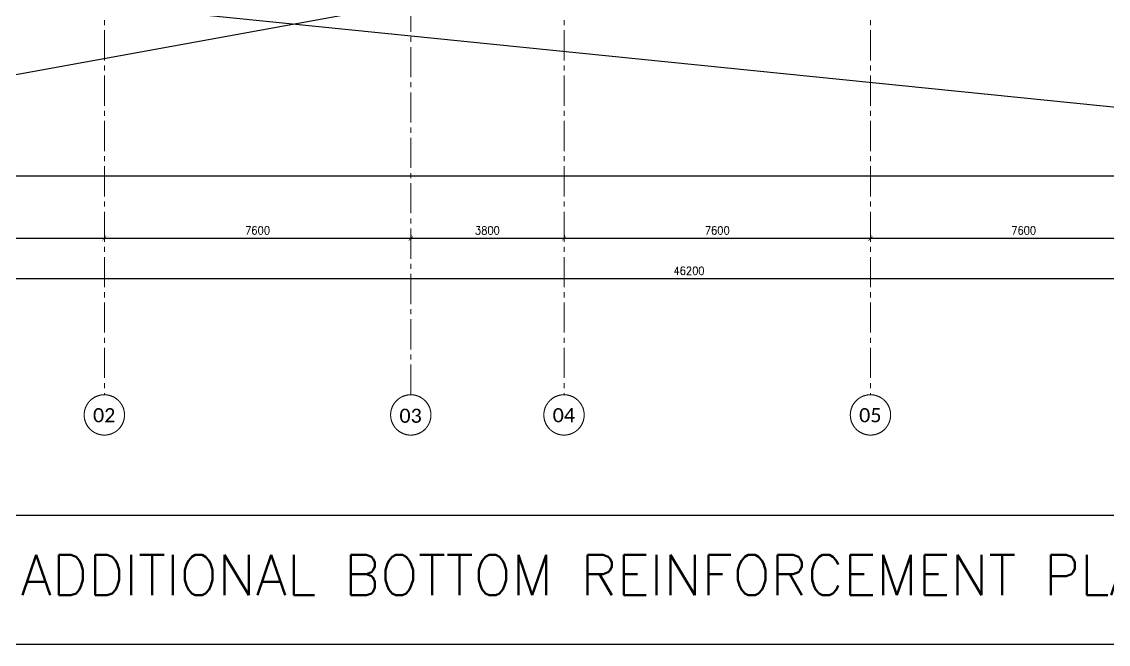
# Model space of a CAD drawing. Header units: millimetres. Extents: x -967280 to 3852, y 2833 to 1955156.
# Drawn here: x -634277 to -607331, y 566423 to 581863 of the extents above; entities that cross this region are included whole.
import ezdxf

# ---------------------------------------------------------------- set-up
doc = ezdxf.new("R2010")
doc.units = ezdxf.units.MM
doc.header["$LTSCALE"] = 1000
doc.header["$PDMODE"] = 35
doc.header["$PDSIZE"] = 25
doc.linetypes.add('Columns_Structural070816$0$CENTER2', pattern=[1.125, 0.75, -0.125, 0.125, -0.125])
doc.linetypes.add('HRZN_Line-Ptrn-Sold', pattern=[9144001.0, 9144000.0, -1])
for name, color, linetype in [('_N-DIM 3', 7, 'Continuous'), ('A-ANNO-TEXT-25', 7, 'Continuous'), ('R.C. footing', 4, 'Continuous'), ('S - dot', 1, 'Continuous'), ('S -Beams', 2, 'Continuous')]:
    doc.layers.add(name, color=color, linetype=linetype)
doc.layers.add('A-AX-ATT-100', color=7, linetype='HRZN_Line-Ptrn-Sold', lineweight=18)
doc.layers.add('ST-000-AXIS', color=9, linetype='Columns_Structural070816$0$CENTER2', lineweight=9)
doc.styles.add('Calibri_2', font='calibri.ttf', dxfattribs={"height": 300})
doc.styles.add('ROMANC', font='romanc.shx')
doc.styles.add('TUNELNO', font='romans.shx', dxfattribs={"width": 0.9})
doc.dimstyles.new('Copy(2) of DSEC', dxfattribs={"dimtxt": 200, "dimasz": 100, "dimexe": 50, "dimexo": 80, "dimgap": 100, "dimtad": 1, "dimdec": 0, "dimrnd": 5, "dimzin": 0, "dimdsep": 46, "dimtxsty": 'TUNELNO', "dimblk": 'ARCHTICK', "dimcen": 0.09, "dimclrd": 1, "dimclre": 1, "dimclrt": 3, "dimadec": 0, "dimazin": 0, "dimtfac": 0.78125, "dimtdec": 0, "dimtix": 1, "dimtmove": 2, "dimatfit": 3, "dimldrblk": 'ARCHTICK', "dimfxl": 1, "dimtolj": 1, "dimtzin": 0, "dimarcsym": 0})

# ---------------------------------------------------------------- blocks, each defined once
blk = doc.blocks.new('Grid - HRZN_G-Datm-Grid-Head-1554275-FIRST FLOOR FFL_1_')
at = {"layer": 'A-AX-ATT-100'}
blk.add_circle((0, 0), 5, dxfattribs=at)
blk = doc.blocks.new('_ArchTick')
at = {"color": 0, "linetype": 'ByBlock', "const_width": 0.15}
blk.add_lwpolyline([(-0.5, -0.5), (0.5, 0.5)], dxfattribs=at)
blk = doc.blocks.new('*D1515')
at = {"layer": '_N-DIM 3', "color": 1, "linetype": 'Continuous', "lineweight": -2, "ltscale": 30, "transparency": 16777216}
for p, q in [((544499, 699769), (544499, 699739)), ((552099, 699689), (544499, 699689)), ((552099, 699769), (552099, 699739))]:
    blk.add_line(p, q, dxfattribs=at)
at = {"layer": 'Defpoints', "color": 0, "linetype": 'Continuous', "ltscale": 30, "transparency": 16777216}
for p in [(544499, 699689), (544499, 699689), (552099, 699689)]:
    blk.add_point(p, dxfattribs=at)
at = {"layer": '_N-DIM 3', "color": 1, "linetype": 'Continuous', "lineweight": -2, "ltscale": 30, "transparency": 16777216, "xscale": 100, "yscale": 100, "zscale": 100, "rotation": 180}
blk.add_blockref('_ArchTick', (544499, 699689), dxfattribs=at)
at = {"layer": '_N-DIM 3', "color": 1, "linetype": 'Continuous', "lineweight": -2, "ltscale": 30, "transparency": 16777216, "xscale": 100, "yscale": 100, "zscale": 100}
blk.add_blockref('_ArchTick', (552099, 699689), dxfattribs=at)
at = {"layer": '_N-DIM 3', "color": 3, "linetype": 'Continuous', "ltscale": 30, "transparency": 16777216, "insert": (548299, 699889), "char_height": 200, "attachment_point": 5, "style": 'TUNELNO'}
blk.add_mtext('\\A1;7600', dxfattribs=at)
blk = doc.blocks.new('*D1516')
at = {"layer": '_N-DIM 3', "color": 1, "linetype": 'Continuous', "lineweight": -2, "ltscale": 30, "transparency": 16777216}
for p, q in [((536899, 699769), (536899, 699739)), ((544499, 699689), (536899, 699689)), ((544499, 699769), (544499, 699739))]:
    blk.add_line(p, q, dxfattribs=at)
at = {"layer": 'Defpoints', "color": 0, "linetype": 'Continuous', "ltscale": 30, "transparency": 16777216}
for p in [(536899, 699689), (536899, 699689), (544499, 699689)]:
    blk.add_point(p, dxfattribs=at)
at = {"layer": '_N-DIM 3', "color": 1, "linetype": 'Continuous', "lineweight": -2, "ltscale": 30, "transparency": 16777216, "xscale": 100, "yscale": 100, "zscale": 100, "rotation": 180}
blk.add_blockref('_ArchTick', (536899, 699689), dxfattribs=at)
at = {"layer": '_N-DIM 3', "color": 1, "linetype": 'Continuous', "lineweight": -2, "ltscale": 30, "transparency": 16777216, "xscale": 100, "yscale": 100, "zscale": 100}
blk.add_blockref('_ArchTick', (544499, 699689), dxfattribs=at)
at = {"layer": '_N-DIM 3', "color": 3, "linetype": 'Continuous', "ltscale": 30, "transparency": 16777216, "insert": (540699, 699889), "char_height": 200, "attachment_point": 5, "style": 'TUNELNO'}
blk.add_mtext('\\A1;7600', dxfattribs=at)
blk = doc.blocks.new('*D1517')
at = {"layer": '_N-DIM 3', "color": 1, "linetype": 'Continuous', "lineweight": -2, "ltscale": 30, "transparency": 16777216}
for p, q in [((533099, 699769), (533099, 699739)), ((536899, 699689), (533099, 699689)), ((536899, 699769), (536899, 699739))]:
    blk.add_line(p, q, dxfattribs=at)
at = {"layer": 'Defpoints', "color": 0, "linetype": 'Continuous', "ltscale": 30, "transparency": 16777216}
for p in [(533099, 699689), (533099, 699689), (536899, 699689)]:
    blk.add_point(p, dxfattribs=at)
at = {"layer": '_N-DIM 3', "color": 1, "linetype": 'Continuous', "lineweight": -2, "ltscale": 30, "transparency": 16777216, "xscale": 100, "yscale": 100, "zscale": 100, "rotation": 180}
blk.add_blockref('_ArchTick', (533099, 699689), dxfattribs=at)
at = {"layer": '_N-DIM 3', "color": 1, "linetype": 'Continuous', "lineweight": -2, "ltscale": 30, "transparency": 16777216, "xscale": 100, "yscale": 100, "zscale": 100}
blk.add_blockref('_ArchTick', (536899, 699689), dxfattribs=at)
at = {"layer": '_N-DIM 3', "color": 3, "linetype": 'Continuous', "ltscale": 30, "transparency": 16777216, "insert": (534999, 699889), "char_height": 200, "attachment_point": 5, "style": 'TUNELNO'}
blk.add_mtext('\\A1;3800', dxfattribs=at)
blk = doc.blocks.new('*D1518')
at = {"layer": '_N-DIM 3', "color": 1, "linetype": 'Continuous', "lineweight": -2, "ltscale": 30, "transparency": 16777216}
for p, q in [((525499, 699769), (525499, 699739)), ((533099, 699689), (525499, 699689)), ((533099, 699769), (533099, 699739))]:
    blk.add_line(p, q, dxfattribs=at)
at = {"layer": 'Defpoints', "color": 0, "linetype": 'Continuous', "ltscale": 30, "transparency": 16777216}
for p in [(525499, 699689), (525499, 699689), (533099, 699689)]:
    blk.add_point(p, dxfattribs=at)
at = {"layer": '_N-DIM 3', "color": 1, "linetype": 'Continuous', "lineweight": -2, "ltscale": 30, "transparency": 16777216, "xscale": 100, "yscale": 100, "zscale": 100, "rotation": 180}
blk.add_blockref('_ArchTick', (525499, 699689), dxfattribs=at)
at = {"layer": '_N-DIM 3', "color": 1, "linetype": 'Continuous', "lineweight": -2, "ltscale": 30, "transparency": 16777216, "xscale": 100, "yscale": 100, "zscale": 100}
blk.add_blockref('_ArchTick', (533099, 699689), dxfattribs=at)
at = {"layer": '_N-DIM 3', "color": 3, "linetype": 'Continuous', "ltscale": 30, "transparency": 16777216, "insert": (529299, 699889), "char_height": 200, "attachment_point": 5, "style": 'TUNELNO'}
blk.add_mtext('\\A1;7600', dxfattribs=at)
blk = doc.blocks.new('*D1519')
at = {"layer": '_N-DIM 3', "color": 1, "linetype": 'Continuous', "lineweight": -2, "ltscale": 30, "transparency": 16777216}
for p, q in [((516899, 699769), (516899, 699739)), ((525499, 699689), (516899, 699689)), ((525499, 699769), (525499, 699739))]:
    blk.add_line(p, q, dxfattribs=at)
at = {"layer": 'Defpoints', "color": 0, "linetype": 'Continuous', "ltscale": 30, "transparency": 16777216}
for p in [(516899, 699689), (516899, 699689), (525499, 699689)]:
    blk.add_point(p, dxfattribs=at)
at = {"layer": '_N-DIM 3', "color": 1, "linetype": 'Continuous', "lineweight": -2, "ltscale": 30, "transparency": 16777216, "xscale": 100, "yscale": 100, "zscale": 100, "rotation": 180}
blk.add_blockref('_ArchTick', (516899, 699689), dxfattribs=at)
at = {"layer": '_N-DIM 3', "color": 1, "linetype": 'Continuous', "lineweight": -2, "ltscale": 30, "transparency": 16777216, "xscale": 100, "yscale": 100, "zscale": 100}
blk.add_blockref('_ArchTick', (525499, 699689), dxfattribs=at)
at = {"layer": '_N-DIM 3', "color": 3, "linetype": 'Continuous', "ltscale": 30, "transparency": 16777216, "insert": (521199, 699889), "char_height": 200, "attachment_point": 5, "style": 'TUNELNO'}
blk.add_mtext('\\A1;8600', dxfattribs=at)
blk = doc.blocks.new('*D1520')
at = {"layer": '_N-DIM 3', "color": 1, "linetype": 'Continuous', "lineweight": -2, "ltscale": 30, "transparency": 16777216}
for p, q in [((516899, 698769), (516899, 698739)), ((563099, 698769), (563099, 698739)), ((563099, 698689), (516899, 698689))]:
    blk.add_line(p, q, dxfattribs=at)
at = {"layer": 'Defpoints', "color": 0, "linetype": 'Continuous', "ltscale": 30, "transparency": 16777216}
for p in [(516899, 698689), (516899, 698689), (563099, 698689)]:
    blk.add_point(p, dxfattribs=at)
at = {"layer": '_N-DIM 3', "color": 1, "linetype": 'Continuous', "lineweight": -2, "ltscale": 30, "transparency": 16777216, "xscale": 100, "yscale": 100, "zscale": 100, "rotation": 180}
blk.add_blockref('_ArchTick', (516899, 698689), dxfattribs=at)
at = {"layer": '_N-DIM 3', "color": 1, "linetype": 'Continuous', "lineweight": -2, "ltscale": 30, "transparency": 16777216, "xscale": 100, "yscale": 100, "zscale": 100}
blk.add_blockref('_ArchTick', (563099, 698689), dxfattribs=at)
at = {"layer": '_N-DIM 3', "color": 3, "linetype": 'Continuous', "ltscale": 30, "transparency": 16777216, "insert": (539999, 698889), "char_height": 200, "attachment_point": 5, "style": 'TUNELNO'}
blk.add_mtext('\\A1;46200', dxfattribs=at)
blk = doc.blocks.new('AXES-00')
at = {"layer": 'ST-000-AXIS'}
for p, q in [((525498.9, 750979.6), (525498.9, 695813.8)), ((533098.9, 695813.8), (533098.9, 750979.6)), ((536898.9, 750979.6), (536898.9, 695813.8)), ((544498.9, 750979.6), (544498.9, 695813.8))]:
    blk.add_line(p, q, dxfattribs=at)
at = {"layer": 'A-AX-ATT-100', "xscale": 99.99999999999993, "yscale": 99.99999999999993, "zscale": 99.99999999999993, "rotation": 180}
for p in [(525498.9, 695313.8), (536898.9, 695313.8), (544498.9, 695313.8)]:
    blk.add_blockref('Grid - HRZN_G-Datm-Grid-Head-1554275-FIRST FLOOR FFL_1_', p, dxfattribs=at)
at = {"layer": 'A-AX-ATT-100', "xscale": 99.99999999999993, "yscale": 99.99999999999993, "zscale": 99.99999999999993}
blk.add_blockref('Grid - HRZN_G-Datm-Grid-Head-1554275-FIRST FLOOR FFL_1_', (533098.9, 695313.8), dxfattribs=at)
at = {"layer": 'A-AX-ATT-100', "linetype": 'Continuous', "lineweight": 13, "char_height": 350, "width": 673.417, "attachment_point": 1, "style": 'Calibri_2'}
for s, insert in [('02', (525218, 695481.8)), ('04', (536618, 695481.8)), ('05', (544218, 695481.8)), ('03', (532817.7, 695468.8))]:
    blk.add_mtext(s, dxfattribs=dict(at, insert=insert))
at = {"layer": '_N-DIM 3', "color": 3, "linetype": 'Continuous', "ltscale": 30}
for base, p1, p2, picture, middle in [((516898.9, 699688.7), (525498.9, 699688.7), (516898.9, 699688.7), '*D1519', (521198.9, 699888.7)), ((525498.9, 699688.7), (533098.9, 699688.7), (525498.9, 699688.7), '*D1518', (529298.9, 699888.7)), ((533098.9, 699688.7), (536898.9, 699688.7), (533098.9, 699688.7), '*D1517', (534998.9, 699888.7)), ((536898.9, 699688.7), (544498.9, 699688.7), (536898.9, 699688.7), '*D1516', (540698.9, 699888.7)), ((544498.9, 699688.7), (552098.9, 699688.7), (544498.9, 699688.7), '*D1515', (548298.9, 699888.7)), ((516898.9, 698688.7), (563098.9, 698688.7), (516898.9, 698688.7), '*D1520', (539998.9, 698888.7))]:
    dim = blk.add_linear_dim(base=base, p1=p1, p2=p2, dimstyle='Copy(2) of DSEC', dxfattribs=at)
    dim.commit()
    dim.dimension.update_dxf_attribs({"geometry": picture, "text_midpoint": middle})

msp = doc.modelspace()

# ---------------------------------------------------------------- linework, layer by layer
at = {"layer": 'R.C. footing'}
msp.add_lwpolyline([(-592993.7, 623037.4), (-646928.7, 623037.4), (-646928.7, 578037.4), (-592993.7, 578037.4)], close=True, dxfattribs=at)
at = {"layer": 'S - dot'}
for p, q in [((-646628.7, 578337.4), (-593293.7, 588037.4)), ((-593293.7, 578337.4), (-640278.7, 583094.1))]:
    msp.add_line(p, q, dxfattribs=at)
at = {"layer": 'S -Beams'}
msp.add_lwpolyline([(-652173.9, 566423.3), (-573156.1, 566423.3), (-573156.1, 569616), (-652173.9, 569616)], close=True, dxfattribs=at)

# ---------------------------------------------------------------- block references
msp.add_blockref('AXES-00', (-1157727.6, -123202.4), dxfattribs=at)

# ---------------------------------------------------------------- texts
at = {"layer": 'A-ANNO-TEXT-25', "insert": (-652173.9, 568638.8), "char_height": 1000, "attachment_point": 1, "style": 'ROMANC'}
msp.add_mtext_dynamic_manual_height_columns('{\\Fsimplex|c0; CONCRETE DIMENSION & ADDITIONAL BOTTOM REINFORCEMENT PLAN FOR UPPER BASEMENT CEILING }', width=82487.138, gutter_width=8268.9, heights=[0], dxfattribs=at)

doc.saveas('drawing.dxf')
